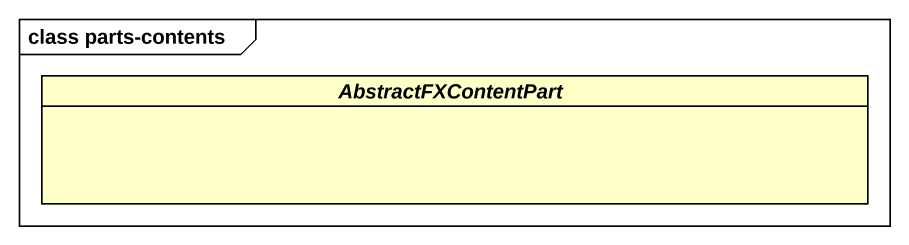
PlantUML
@startuml
mainframe class parts-contents
hide circle
hide empty members
abstract class AbstractFXContentPart #FFFFC8
@enduml
